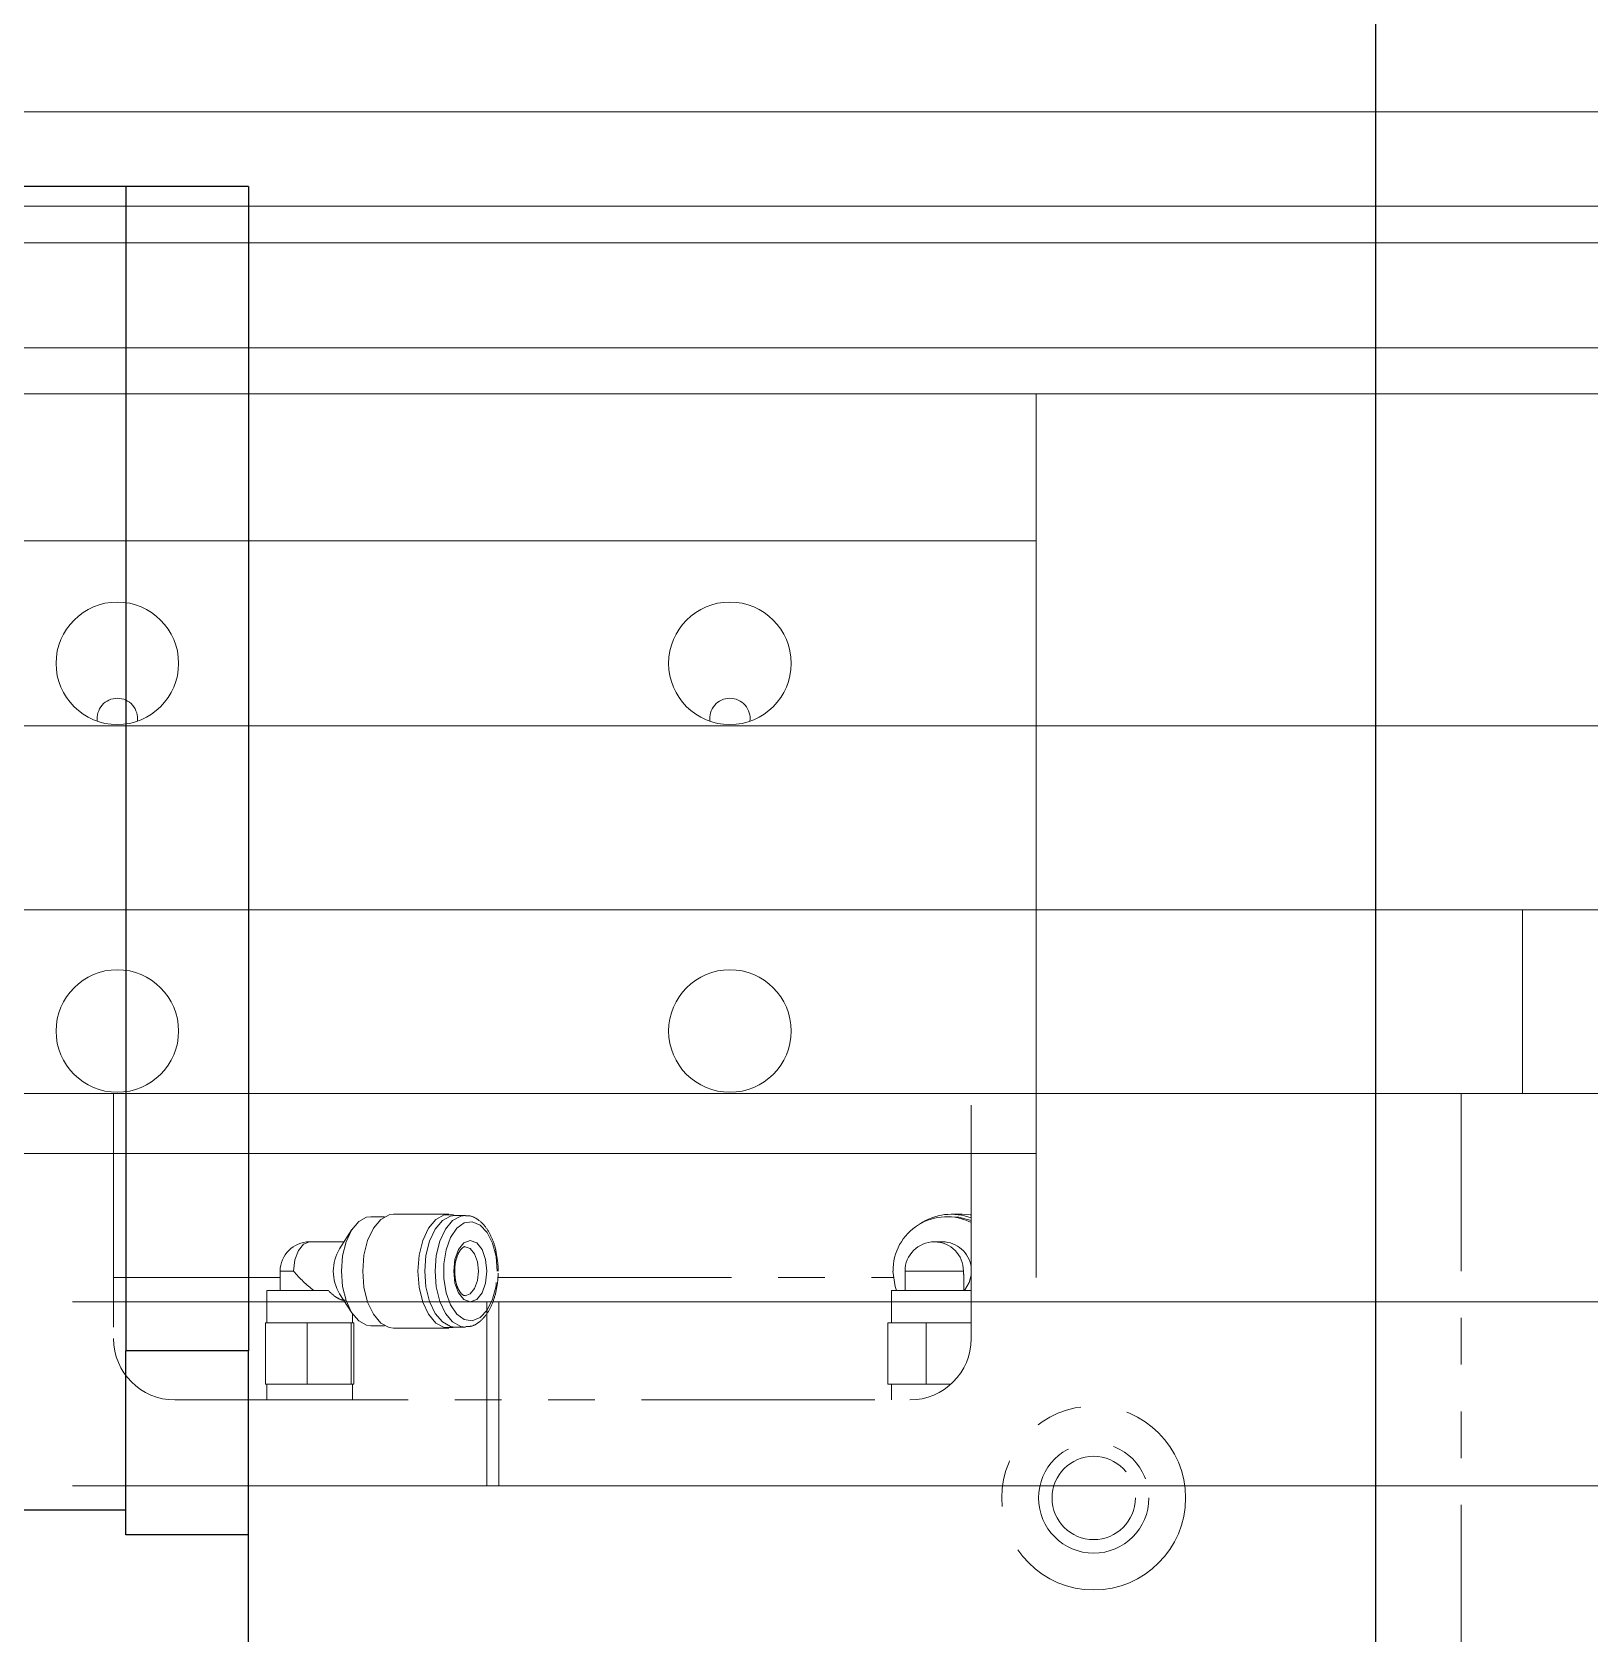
# Model space of a CAD drawing. Extents: x 500 to 100500, y -14500 to 21140.
# Drawn here: x 7934.7 to 8061.8, y -2503.2 to -2372.5 of the extents above; entities that cross this region are included whole.
import ezdxf

# ---------------------------------------------------------------- set-up
doc = ezdxf.new("R2010")
doc.units = 0
for name, pattern in [('CENTER', [10.16, 6.35, -1.27, 1.27, -1.27]), ('PHANTOM', [12.7, 6.35, -1.27, 1.27, -1.27, 1.27, -1.27]), ('SLD-Solid', [0])]:
    doc.linetypes.add(name, pattern=pattern)
doc.layers.get('0').update_dxf_attribs({"linetype": 'CONTINUOUS'})
for name, color, linetype in [('Center', 1, 'CENTER'), ('D', 7, 'CONTINUOUS'), ('SLD-0', 7, 'CONTINUOUS')]:
    doc.layers.add(name, color=color, linetype=linetype)
doc.layers.add('MODEL', color=7, linetype='SLD-Solid', lineweight=15)

# ---------------------------------------------------------------- blocks, each defined once
blk = doc.blocks.new('KZXCVASDF123')
at = {"color": 7, "linetype": 'Continuous', "lineweight": 18}
for p, q in [((-58754.07, -66506.67, 21.36), (-56215.07, -66506.67, 21.36)), ((-58754.07, -66509.67, 21.36), (-56215.07, -66509.67, 21.36))]:
    blk.add_line(p, q, dxfattribs=at)
blk = doc.blocks.new('KSLIDER')
at = {"color": 60, "linetype": 'PHANTOM', "lineweight": 18, "ltscale": 3}
for p, q in [((-53462.52, -64851.89, 21.36), (-52802.52, -64851.89, 21.36)), ((-52802.52, -64851.89, 21.36), (-52802.52, -64866.89, 21.36)), ((-53462.52, -64866.89, 21.36), (-52802.52, -64866.89, 21.36)), ((-52917.52, -64866.89, 21.36), (-53347.52, -64866.89, 21.36)), ((-52917.52, -64866.89, 21.36), (-52917.52, -64886.89, 21.36)), ((-52847.52, -64886.89, 21.36), (-52847.52, -64866.89, 21.36)), ((-52807.52, -64866.89, 21.36), (-52847.52, -64866.89, 21.36)), ((-52807.52, -65071.89, 21.36), (-52807.52, -64866.89, 21.36)), ((-52895.39, -64876.94, 21.36), (-52896.51, -64876.94, 21.36)), ((-52890.16, -64876.74, 21.36), (-52894.66, -64876.74, 21.36)), ((-52888.82, -64876.84, 21.36), (-52889.66, -64876.84, 21.36)), ((-52849.15, -64876.94, 21.36), (-52849.52, -64876.94, 21.36)), ((-52848.25, -64876.74, 21.36), (-52849.15, -64876.74, 21.36)), ((-52898.71, -64878.99, 21.36), (-52901.52, -64878.99, 21.36)), ((-52898.06, -64877.98, 21.36), (-52899.07, -64879.55, 21.36)), ((-52849.86, -64878.99, 21.36), (-52850.52, -64878.99, 21.36)), ((-52903.92, -64881.39, 21.36), (-52903.92, -64882.96, 21.36)), ((-52903.92, -64881.39, 21.36), (-52902.82, -64881.39, 21.36)), ((-52852.92, -64881.39, 21.36), (-52852.92, -64882.96, 21.36)), ((-52852.92, -64881.39, 21.36), (-52848.15, -64881.39, 21.36)), ((-52917.52, -64881.89, 21.36), (-52903.92, -64881.89, 21.36)), ((-52905.02, -64882.96, 21.36), (-52905.02, -64885.59, 21.36)), ((-52905.02, -64882.96, 21.36), (-52899.98, -64882.96, 21.36)), ((-52886.14, -64881.89, 21.36), (-52853.87, -64881.89, 21.36)), ((-52854.02, -64882.96, 21.36), (-52854.02, -64885.59, 21.36)), ((-52854.02, -64882.96, 21.36), (-52847.52, -64882.96, 21.36)), ((-52848.12, -64882.96, 21.36), (-52848.12, -64881.79, 21.36)), ((-52917.52, -64883.89, 21.36), (-52905.02, -64883.89, 21.36)), ((-52899.07, -64883.23, 21.36), (-52898.06, -64884.79, 21.36)), ((-52886.57, -64883.89, 21.36), (-52854.02, -64883.89, 21.36)), ((-52905.11, -64885.59, 21.36), (-52905.11, -64890.59, 21.36)), ((-52905.11, -64885.59, 21.36), (-52903.41, -64885.59, 21.36)), ((-52903.41, -64885.59, 21.36), (-52901.71, -64885.59, 21.36)), ((-52901.71, -64885.59, 21.36), (-52901.71, -64890.59, 21.36)), ((-52901.71, -64885.59, 21.36), (-52899.91, -64885.59, 21.36)), ((-52899.91, -64885.59, 21.36), (-52898.12, -64885.59, 21.36)), ((-52898.12, -64885.59, 21.36), (-52898.12, -64890.59, 21.36)), ((-52898.12, -64885.59, 21.36), (-52898.02, -64885.59, 21.36)), ((-52898.02, -64885.59, 21.36), (-52898.02, -64884.87, 21.36)), ((-52898.02, -64885.59, 21.36), (-52897.92, -64885.59, 21.36)), ((-52897.92, -64885.59, 21.36), (-52897.92, -64890.59, 21.36)), ((-52854.31, -64885.59, 21.36), (-52854.31, -64890.59, 21.36)), ((-52854.31, -64885.59, 21.36), (-52852.75, -64885.59, 21.36)), ((-52852.75, -64885.59, 21.36), (-52851.2, -64885.59, 21.36)), ((-52851.2, -64885.59, 21.36), (-52851.2, -64890.59, 21.36)), ((-52851.2, -64885.59, 21.36), (-52849.3, -64885.59, 21.36)), ((-52849.3, -64885.59, 21.36), (-52847.52, -64885.59, 21.36)), ((-52896.51, -64885.84, 21.36), (-52895.39, -64885.84, 21.36)), ((-52894.66, -64886.04, 21.36), (-52890.16, -64886.04, 21.36)), ((-52889.66, -64885.94, 21.36), (-52888.82, -64885.94, 21.36)), ((-52905.11, -64890.59, 21.36), (-52903.41, -64890.59, 21.36)), ((-52905.02, -64890.59, 21.36), (-52905.02, -64891.89, 21.36)), ((-52903.41, -64890.59, 21.36), (-52901.71, -64890.59, 21.36)), ((-52901.71, -64890.59, 21.36), (-52899.91, -64890.59, 21.36)), ((-52899.91, -64890.59, 21.36), (-52898.12, -64890.59, 21.36)), ((-52898.12, -64890.59, 21.36), (-52898.02, -64890.59, 21.36)), ((-52898.02, -64891.89, 21.36), (-52898.02, -64890.59, 21.36)), ((-52898.02, -64890.59, 21.36), (-52897.92, -64890.59, 21.36)), ((-52854.31, -64890.59, 21.36), (-52852.75, -64890.59, 21.36)), ((-52854.02, -64890.59, 21.36), (-52854.02, -64891.89, 21.36)), ((-52852.75, -64890.59, 21.36), (-52851.2, -64890.59, 21.36)), ((-52851.2, -64890.59, 21.36), (-52849.3, -64890.59, 21.36)), ((-52849.3, -64890.59, 21.36), (-52849.15, -64890.59, 21.36)), ((-52912.52, -64891.89, 21.36), (-52852.52, -64891.89, 21.36))]:
    blk.add_line(p, q, dxfattribs=at)
at = {"color": 60, "linetype": 'PHANTOM', "lineweight": 18, "ltscale": 3, "elevation": 21.36, "flags": 128}
for points in [[(-52896.51, -64876.94), (-52896.86, -64876.98), (-52897.51, -64877.34), (-52898.09, -64878.03), (-52898.54, -64878.98), (-52898.82, -64880.14), (-52898.92, -64881.39), (-52898.82, -64882.64), (-52898.54, -64883.79), (-52898.09, -64884.75), (-52897.51, -64885.44), (-52896.86, -64885.79), (-52896.51, -64885.84)], [(-52894.66, -64886.04), (-52895.02, -64885.99), (-52895.71, -64885.62), (-52896.31, -64884.9), (-52896.78, -64883.9), (-52897.08, -64882.7), (-52897.18, -64881.39), (-52897.08, -64880.08), (-52896.78, -64878.88), (-52896.31, -64877.87), (-52895.71, -64877.16), (-52895.02, -64876.79), (-52894.66, -64876.74)], [(-52889.65, -64876.84), (-52889.81, -64876.79), (-52890.52, -64876.79), (-52891.21, -64877.16), (-52891.81, -64877.87), (-52892.28, -64878.88), (-52892.58, -64880.08), (-52892.68, -64881.39), (-52892.58, -64882.7), (-52892.28, -64883.9), (-52891.81, -64884.9), (-52891.21, -64885.62), (-52890.52, -64885.99), (-52889.81, -64885.99), (-52889.65, -64885.94)], [(-52889.66, -64876.84), (-52890.01, -64876.89), (-52890.68, -64877.25), (-52891.27, -64877.95), (-52891.73, -64878.93), (-52892.02, -64880.11), (-52892.12, -64881.39), (-52892.02, -64882.67), (-52891.73, -64883.85), (-52891.27, -64884.83), (-52890.68, -64885.53), (-52890.01, -64885.89), (-52889.66, -64885.94)], [(-52888.8, -64876.84), (-52889.17, -64876.89), (-52889.84, -64877.25), (-52890.43, -64877.95), (-52890.89, -64878.93), (-52891.18, -64880.11), (-52891.28, -64881.39), (-52891.18, -64882.67), (-52890.89, -64883.85), (-52890.43, -64884.83), (-52889.84, -64885.53), (-52889.17, -64885.89), (-52888.78, -64885.94)], [(-52886.21, -64881.39), (-52886.3, -64880.2), (-52886.59, -64879.11), (-52887.03, -64878.22), (-52887.6, -64877.62), (-52888.24, -64877.35), (-52888.89, -64877.44), (-52889.5, -64877.88), (-52890.01, -64878.63), (-52890.37, -64879.63), (-52890.57, -64880.79), (-52890.57, -64881.99), (-52890.37, -64883.15), (-52890.01, -64884.14), (-52889.5, -64884.9), (-52888.89, -64885.34), (-52888.24, -64885.43), (-52887.6, -64885.16), (-52887.03, -64884.56), (-52886.59, -64883.67), (-52886.3, -64882.58), (-52886.21, -64881.39)], [(-52849.15, -64876.94), (-52848.52, -64876.98), (-52847.52, -64877.26)], [(-52848.25, -64876.74), (-52847.59, -64876.79), (-52847.52, -64876.8)], [(-52901.52, -64878.99), (-52902.01, -64879.17), (-52902.43, -64879.69), (-52902.72, -64880.47), (-52902.82, -64881.39)], [(-52889.75, -64881.39), (-52889.65, -64880.43), (-52889.36, -64879.62), (-52888.92, -64879.08), (-52888.4, -64878.89), (-52887.88, -64879.08), (-52887.44, -64879.62), (-52887.15, -64880.43), (-52887.05, -64881.39), (-52887.15, -64882.35), (-52887.44, -64883.16), (-52887.88, -64883.7), (-52888.4, -64883.89), (-52888.92, -64883.7), (-52889.36, -64883.16), (-52889.65, -64882.35), (-52889.75, -64881.39)], [(-52888.83, -64883.39), (-52888.82, -64883.39), (-52888.41, -64883.24), (-52888.05, -64882.8), (-52887.82, -64882.15), (-52887.74, -64881.39), (-52887.82, -64880.62), (-52888.05, -64879.97), (-52888.41, -64879.54), (-52888.81, -64879.39)], [(-52853.62, -64882.96), (-52853.72, -64882.64), (-52853.9, -64881.39)], [(-52848.07, -64882.96), (-52847.67, -64882.31), (-52847.52, -64881.71)]]:
    blk.add_lwpolyline(points, dxfattribs=at)
at = {"color": 60, "linetype": 'PHANTOM', "lineweight": 18, "ltscale": 3}
for radius in [7.5, 4.5, 3.4]:
    blk.add_circle((-52837.52, -64899.89, 21.36), radius, dxfattribs=at)
for centre, radius, start, end in [((-52849.51, -64881.33, 21.36), 4.39, 62.9042, 180.7166), ((-52849.15, -64881.27, 21.36), 4.53, 68.9176, 124.6271), ((-52901.52, -64881.39, 21.36), 2.4, 90, 180), ((-52850.52, -64881.39, 21.36), 2.4, 90, 180), ((-52850.53, -64881.37, 21.36), 2.38, 359.5917, 89.5858), ((-52849.88, -64881.37, 21.36), 2.38, 7.3417, 89.6245), ((-52895.97, -64881.39, 21.36), 3.61, 149.4095, 210.5905), ((-52912.52, -64886.89, 21.36), 5, 180, 270), ((-52852.52, -64886.89, 21.36), 5, 270, 0)]:
    blk.add_arc(centre, radius, start, end, dxfattribs=at)
for centre, major_axis, ratio, start_param, end_param in [((-52901.52, -64881.39, 21.36), (-2.3, 2.3), 0.294032, 1.284824, 1.997904), ((-52850.52, -64881.39, 21.36), (1.83, -1.83), 0.843822, 0.700897, 0.8699)]:
    blk.add_ellipse(centre, major_axis=major_axis, ratio=ratio, start_param=start_param, end_param=end_param, dxfattribs=at)
for points, knots in [([(-52886.25, -64880.13, 21.36), (-52886.28, -64879.96, 21.36), (-52886.35, -64879.39, 21.36), (-52886.67, -64878.54, 21.36), (-52887.18, -64877.67, 21.36), (-52887.82, -64877.11, 21.36), (-52888.39, -64876.83, 21.36), (-52888.71, -64876.87, 21.36), (-52888.8, -64876.88, 21.36)], [0, 0, 0, 0, 0.096209, 0.310517, 0.527579, 0.747869, 0.933466, 1, 1, 1, 1]), ([(-52889.67, -64881.39, 21.36), (-52889.67, -64881.25, 21.36), (-52889.66, -64880.86, 21.36), (-52889.53, -64880.26, 21.36), (-52889.28, -64879.71, 21.36), (-52889, -64879.44, 21.36), (-52888.89, -64879.37, 21.36), (-52888.82, -64879.39, 21.36), (-52888.81, -64879.4, 21.36)], [0, 0, 0, 0, 0.119673, 0.340457, 0.558857, 0.765899, 0.97103, 1, 1, 1, 1]), ([(-52886.13, -64881.39, 21.36), (-52886.13, -64881.18, 21.36), (-52886.13, -64880.75, 21.36), (-52886.21, -64880.34, 21.36), (-52886.25, -64880.13, 21.36)], [0, 0, 0, 0, 0.489829, 1, 1, 1, 1]), ([(-52888.83, -64883.37, 21.36), (-52888.86, -64883.38, 21.36), (-52888.95, -64883.38, 21.36), (-52889.2, -64883.17, 21.36), (-52889.46, -64882.71, 21.36), (-52889.64, -64882.07, 21.36), (-52889.66, -64881.61, 21.36), (-52889.67, -64881.39, 21.36)], [0, 0, 0, 0, 0.169915, 0.37508, 0.592389, 0.804509, 1, 1, 1, 1]), ([(-52888.77, -64885.9, 21.36), (-52888.63, -64885.9, 21.36), (-52888.25, -64885.91, 21.36), (-52887.67, -64885.57, 21.36), (-52887.09, -64884.98, 21.36), (-52886.61, -64884.13, 21.36), (-52886.28, -64883.08, 21.36), (-52886.15, -64882.17, 21.36), (-52886.13, -64881.66, 21.36), (-52886.13, -64881.54, 21.36)], [0, 0, 0, 0, 0.089403, 0.249439, 0.413851, 0.588786, 0.76807, 0.946721, 1, 1, 1, 1]), ([(-52899.98, -64882.96, 21.36), (-52899.98, -64882.97, 21.36), (-52899.78, -64883.18, 21.36), (-52899.4, -64883.5, 21.36), (-52898.89, -64883.77, 21.36), (-52898.67, -64883.76, 21.36), (-52898.59, -64883.76, 21.36)], [0, 0, 0, 0, 0.014158, 0.429537, 0.773183, 1, 1, 1, 1])]:
    blk.add_open_spline(points, degree=3, knots=knots, dxfattribs=at)
blk = doc.blocks.new('KASDADS')
at = {"layer": 'MODEL', "color": 4}
for p, q in [((-52842.52, -66286.79, 21.36), (-51722.52, -66286.79, 21.36)), ((-52842.52, -66306.05, 21.36), (-51722.52, -66306.05, 21.36)), ((-52199.86, -66309.79, 21.36), (-51722.52, -66309.79, 21.36)), ((-51849.86, -66309.79, 21.36), (-51949.86, -66309.79, 21.36)), ((-51602.52, -66309.79, 21.36), (-51949.86, -66309.79, 21.36)), ((-51884.66, -66309.79, 21.36), (-51239.16, -66309.79, 21.36)), ((-51849.86, -66309.79, 21.36), (-51849.86, -66321.79, 21.36)), ((-51849.86, -66321.79, 21.36), (-51949.86, -66321.79, 21.36)), ((-51849.86, -66321.79, 21.36), (-51849.86, -66371.79, 21.36)), ((-51722.52, -66336.89, 21.36), (-52162.52, -66336.89, 21.36)), ((-52262.52, -66351.89, 21.36), (-51602.52, -66351.89, 21.36)), ((-52262.52, -66366.89, 21.36), (-51602.52, -66366.89, 21.36)), ((-51717.52, -66366.89, 21.36), (-52147.52, -66366.89, 21.36)), ((-51849.86, -66371.79, 21.36), (-51949.86, -66371.79, 21.36)), ((-51849.86, -66381.89, 21.36), (-51849.86, -66371.79, 21.36)), ((-51928.52, -66383.89, 21.36), (-51334.02, -66383.89, 21.36)), ((-51599.02, -66383.89, 21.36), (-51894.71, -66383.89, 21.36)), ((-51894.71, -66383.89, 21.36), (-51894.71, -66398.89, 21.36)), ((-51893.71, -66383.89, 21.36), (-51894.71, -66383.89, 21.36)), ((-51893.71, -66398.89, 21.36), (-51893.71, -66383.89, 21.36)), ((-51362.33, -66398.89, 21.36), (-51928.52, -66398.89, 21.36)), ((-51894.71, -66398.89, 21.36), (-51599.02, -66398.89, 21.36)), ((-51894.71, -66398.89, 21.36), (-51893.71, -66398.89, 21.36))]:
    blk.add_line(p, q, dxfattribs=at)
for centre in [(-51924.86, -66331.79, 21.36), (-51874.86, -66331.79, 21.36), (-51924.86, -66361.79, 21.36), (-51874.86, -66361.79, 21.36)]:
    blk.add_circle(centre, 5, dxfattribs=at)
for centre, start, end in [((-51924.86, -66336.29, 21.36), 90, 187.8472), ((-51924.86, -66336.29, 21.36), 352.1528, 90), ((-51874.86, -66336.29, 21.36), 90, 187.8472), ((-51874.86, -66336.29, 21.36), 352.1528, 90)]:
    blk.add_arc(centre, 1.65, start, end, dxfattribs=at)
blk = doc.blocks.new('KJ특성 TURN')
at = {"layer": 'SLD-0'}
for p, q in [((9272.78, -70821.09), (9122.78, -70821.09)), ((9272.78, -70821.09), (9272.78, -70916.09)), ((9282.78, -70821.09), (9272.78, -70821.09)), ((9282.78, -70821.09), (9282.78, -70916.09)), ((9282.78, -70916.09), (9272.78, -70916.09)), ((9272.78, -70929.09), (9272.78, -70916.09)), ((9282.78, -70931.09), (9282.78, -70916.09)), ((9272.78, -70929.09), (9216.78, -70929.09)), ((9272.78, -70931.09), (9272.78, -70929.09)), ((9282.78, -70931.09), (9272.78, -70931.09)), ((9282.78, -70944.09), (9282.78, -70931.09))]:
    blk.add_line(p, q, dxfattribs=at)
blk = doc.blocks.new('KJVision F')
at = {"layer": 'D', "color": 2, "elevation": -10.47}
blk.add_lwpolyline([(8347.12, -70673.15), (8796.12, -70673.15), (8796.12, -71085.15), (8347.12, -71085.15)], close=True, dxfattribs=at)
at = {"layer": 'Center'}
blk.add_blockref('KJ특성 TURN', (-578.66, 48.95, -10.47), dxfattribs=at)

msp = doc.modelspace()

# ---------------------------------------------------------------- block references
msp.add_blockref('KJVision F', (-751.77, 68387.03, -65.34))
at = {"layer": 'D', "color": 1}
for name, p in [('KZXCVASDF123', (65071.07, 64119.97, -31.83)), ('KASDADS', (59866.51, 63907.78, -97.17)), ('KSLIDER', (60858.86, 62407.78, -162.52))]:
    msp.add_blockref(name, p, dxfattribs=at)

doc.saveas('drawing.dxf')
